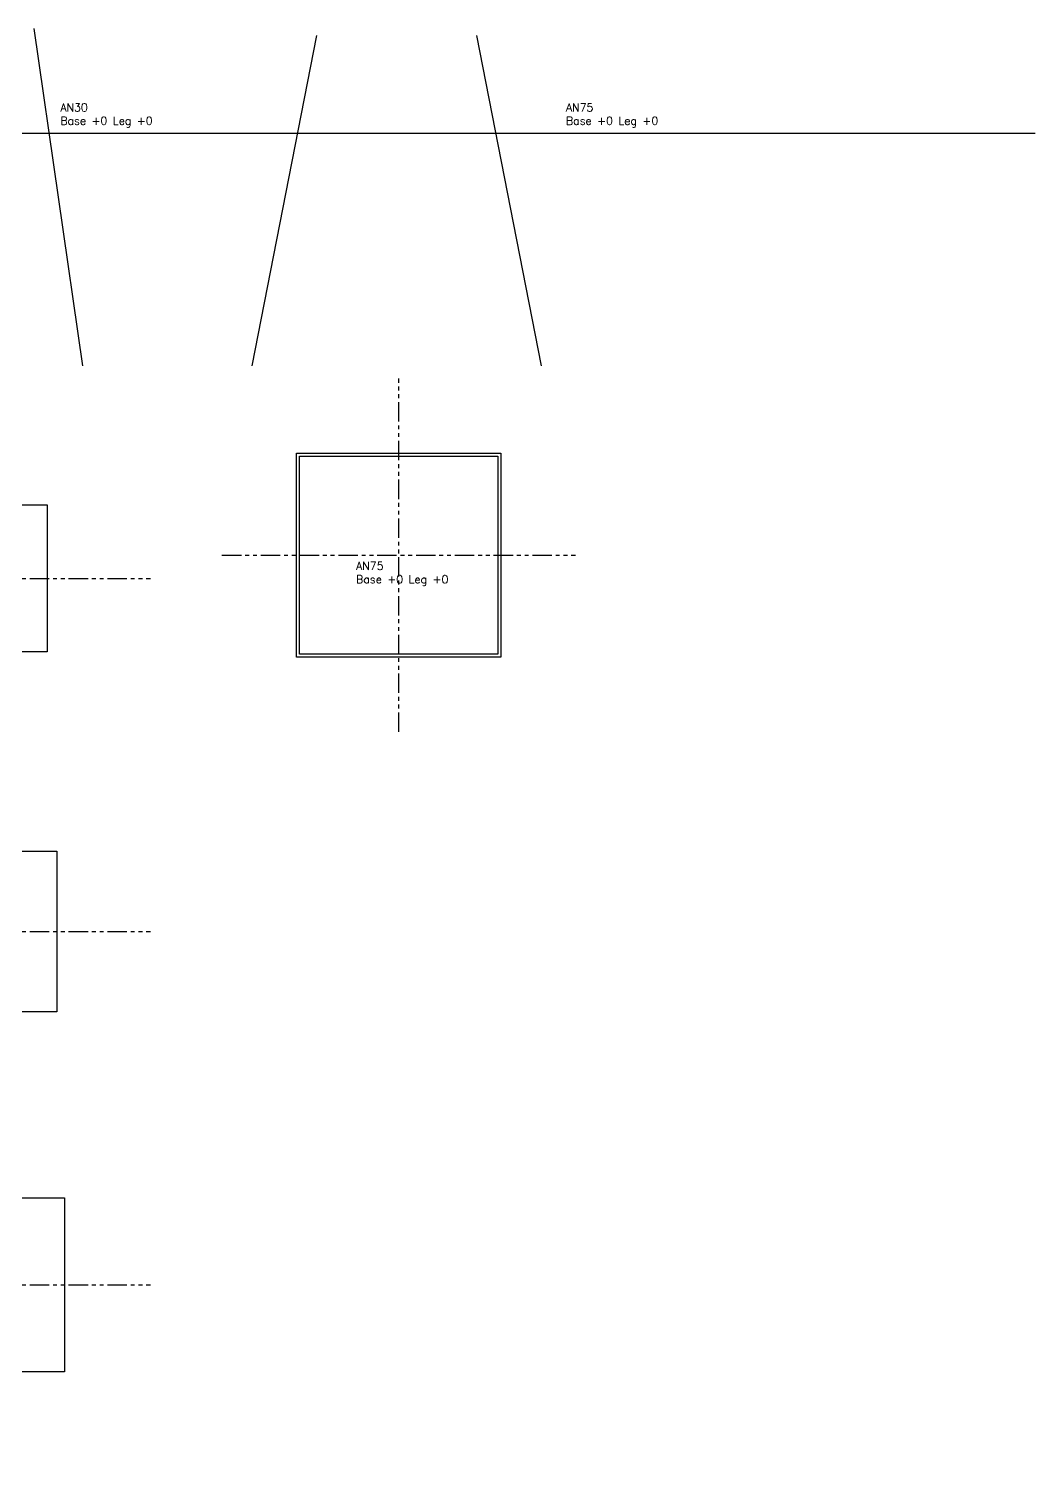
# Model space of a CAD drawing. Header units: metres. Extents: x 419533 to 423558, y 4805342 to 4807578.
# Drawn here: x 419727.7 to 419792.5, y 4805371.9 to 4805464.2 of the extents above; entities that cross this region are included whole.
import ezdxf

# ---------------------------------------------------------------- set-up
doc = ezdxf.new("R2010")
doc.units = ezdxf.units.M
doc.linetypes.add('PHANTOM', pattern=[2.5, 1.25, -0.25, 0.25, -0.25, 0.25, -0.25])
doc.layers.add('LS', color=7, linetype='Continuous')
doc.styles.get("Standard").update_dxf_attribs({"font": 'simplex.shx'})

# ---------------------------------------------------------------- blocks, each defined once
blk = doc.blocks.new('AN75 +0 +0')
at = {"linetype": 'PHANTOM', "flags": 128}
for points in [[(0, -11.382), (0, 11.382)], [(-11.382, 0), (11.382, 0)]]:
    blk.add_lwpolyline(points, dxfattribs=at)
at = {"flags": 128}
blk.add_lwpolyline([(-6.382, -6.382), (-6.382, 6.382), (6.382, 6.382), (6.382, -6.382)], close=True, dxfattribs=at)
at = {"layer": 'LS', "insert": (-2.743, -0.436), "char_height": 0.51577, "width": 9.13592, "attachment_point": 1}
blk.add_mtext('AN75\\PBase +0 Leg +0', dxfattribs=at)
blk = doc.blocks.new('AN30 +0 +0')
at = {"linetype": 'PHANTOM', "flags": 128}
for points in [[(0, -11.382), (0, 11.382)], [(-11.382, 0), (11.382, 0)]]:
    blk.add_lwpolyline(points, dxfattribs=at)
at = {"flags": 128}
blk.add_lwpolyline([(-4.744, -4.744), (-4.744, 4.744), (4.744, 4.744), (4.744, -4.744)], close=True, dxfattribs=at)
at = {"layer": 'LS', "insert": (-3.273, -0.383), "char_height": 0.51577, "width": 9.13592, "attachment_point": 1}
blk.add_mtext('AN30\\PBase +0 Leg +0', dxfattribs=at)
blk = doc.blocks.new('AN30 +3 +0')
at = {"linetype": 'PHANTOM', "flags": 128}
for points in [[(0, -11.382), (0, 11.382)], [(-11.382, 0), (11.382, 0)]]:
    blk.add_lwpolyline(points, dxfattribs=at)
at = {"flags": 128}
blk.add_lwpolyline([(-4.999, -5.177), (-4.999, 5.177), (5.356, 5.177), (5.356, -5.177)], close=True, dxfattribs=at)
at = {"layer": 'LS', "insert": (-3.273, -0.383), "char_height": 0.51577, "width": 9.13592, "attachment_point": 1}
blk.add_mtext('AN30\\PBase +3 Leg +0', dxfattribs=at)
blk = doc.blocks.new('AN30 +6 +0')
at = {"linetype": 'PHANTOM', "flags": 128}
for points in [[(0, -11.382), (0, 11.382)], [(-11.382, 0), (11.382, 0)]]:
    blk.add_lwpolyline(points, dxfattribs=at)
at = {"flags": 128}
blk.add_lwpolyline([(-5.375, -5.61), (-5.375, 5.61), (5.846, 5.61), (5.846, -5.61)], close=True, dxfattribs=at)
at = {"layer": 'LS', "insert": (-3.273, -0.383), "char_height": 0.51577, "width": 9.13592, "attachment_point": 1}
blk.add_mtext('AN30\\PBase +6 Leg +0', dxfattribs=at)
blk = doc.blocks.new('tower_bases_layout_1')
at = {"color": 6, "ltscale": 0.01}
blk.add_line((419728.036, 4805464.222), (419731.173, 4805442.486), dxfattribs=at)
for points in [[(419746.252, 4805463.786), (419742.076, 4805442.486)], [(419756.546, 4805463.786), (419760.723, 4805442.486)]]:
    blk.add_lwpolyline(points, dxfattribs=at)
at = {"flags": 128}
for points in [[(419744.96, 4805423.706), (419744.96, 4805436.863), (419758.116, 4805436.863), (419758.116, 4805423.706)], [(419745.156, 4805423.902), (419745.156, 4805436.667), (419757.92, 4805436.667), (419757.92, 4805423.902)]]:
    blk.add_lwpolyline(points, close=True, dxfattribs=at)
at = {"layer": 'LS'}
blk.add_lwpolyline([(419682.267, 4805457.486), (419792.547, 4805457.486)], dxfattribs=at)
for name, p in [('AN75 +0 +0', (419751.538, 4805430.285)), ('AN30 +0 +0', (419724.16, 4805428.79)), ('AN30 +3 +0', (419724.16, 4805406.025)), ('AN30 +6 +0', (419724.16, 4805383.261))]:
    blk.add_blockref(name, p)
at = {"layer": 'LS', "char_height": 0.51577, "width": 9.13592, "attachment_point": 1}
for s, insert in [('AN30\\PBase +0 Leg +0', (419729.744, 4805459.401)), ('AN75\\PBase +0 Leg +0', (419762.31, 4805459.401))]:
    blk.add_mtext(s, dxfattribs=dict(at, insert=insert))

msp = doc.modelspace()

# ---------------------------------------------------------------- block references
msp.add_blockref('tower_bases_layout_1', (0, 0))

doc.saveas('drawing.dxf')
